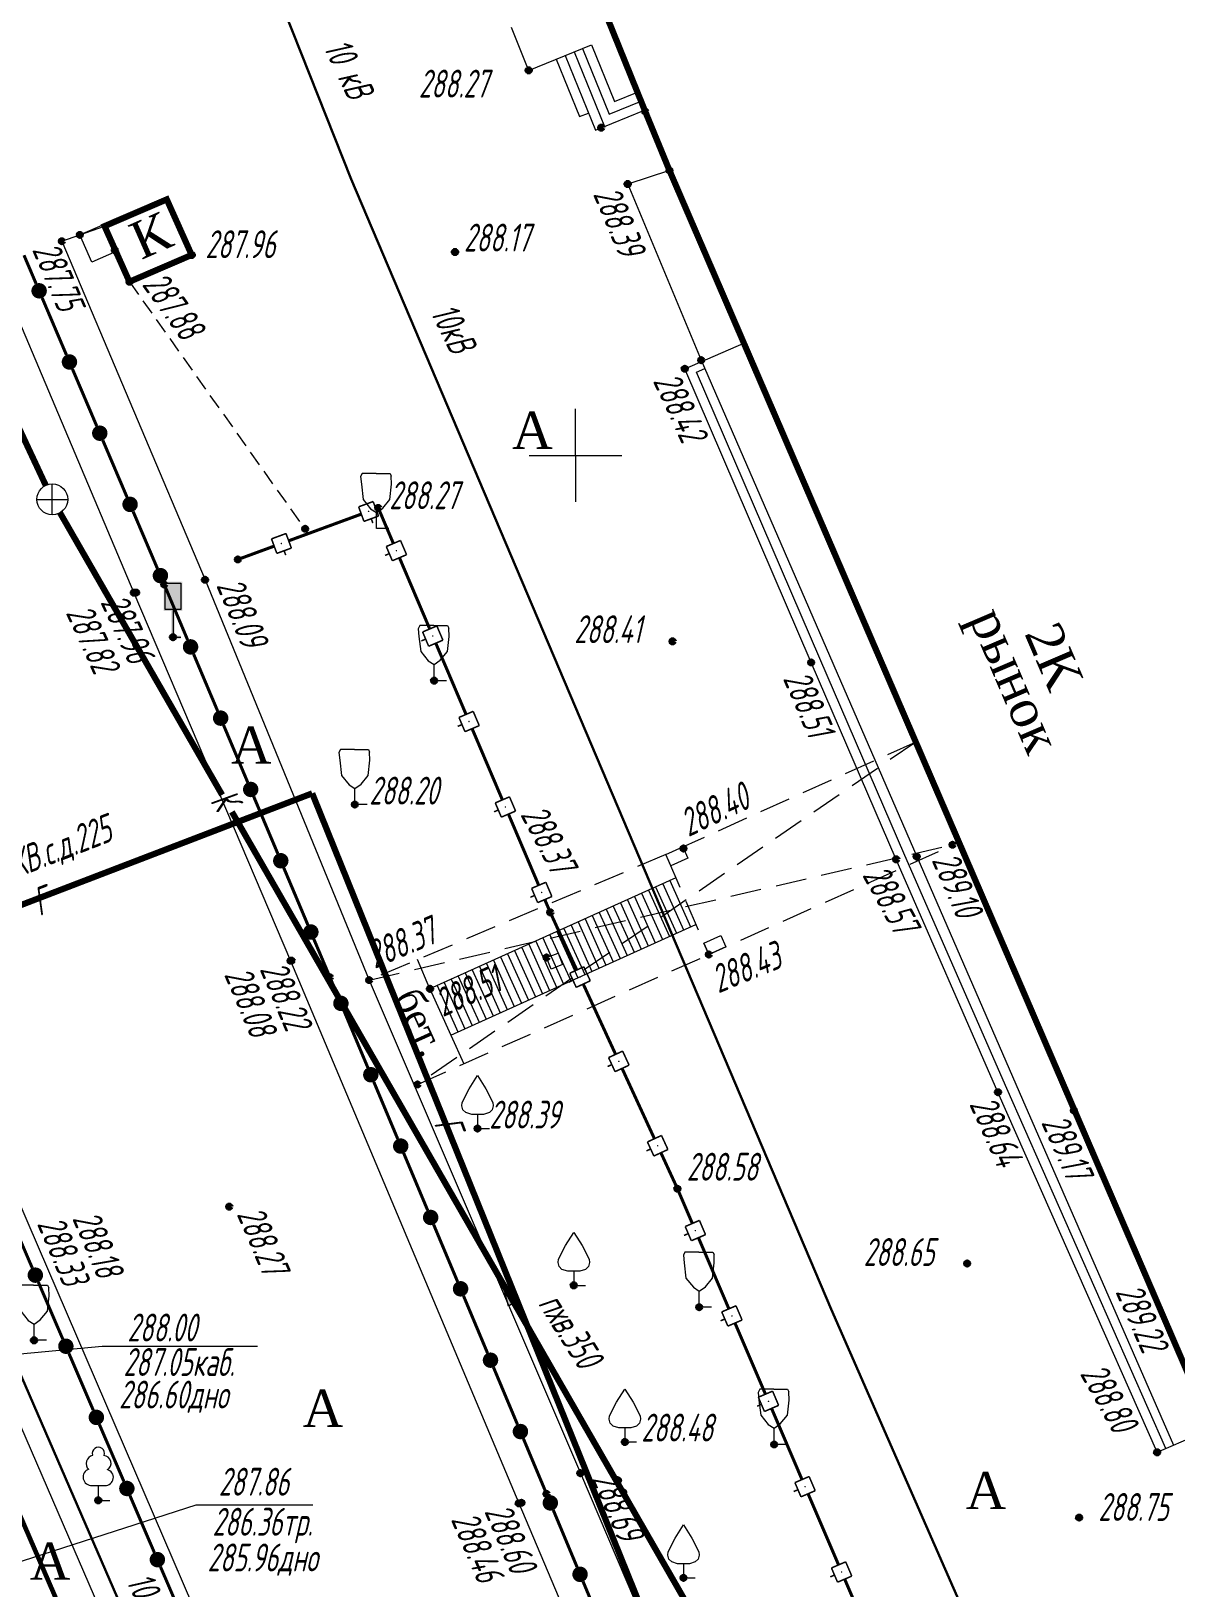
# Model space of a CAD drawing. Header units: metres. Extents: x 0 to 3282, y 0 to 1671.
# Drawn here: x 1921 to 1958, y 1458.8 to 1509.1 of the extents above; entities that cross this region are included whole.
import ezdxf

# ---------------------------------------------------------------- set-up
doc = ezdxf.new("R2010")
doc.units = ezdxf.units.M
doc.set_wipeout_variables(frame=1)
for name, pattern in [('COMMUN', [6, 5, -1]), ('DASHED', [0.75, 0.5, -0.25]), ('DASHEDX2', [1.5, 1, -0.5])]:
    doc.linetypes.add(name, pattern=pattern)
for name, color, linetype, lineweight, transparency in [('51361800', 7, 'Continuous', 18, 0.65), ('71133100', 7, 'Continuous', 18, 0.65), ('71133200', 7, 'Continuous', 18, 0.65), ('71133300', 7, 'Continuous', 18, 0.65), ('82211000', 7, 'Continuous', 18, 0.65), ('82212100', 7, 'Continuous', 18, 0.65), ('Commun', 7, 'Continuous', 18, 0.65), ('GEO_POINTS', 7, 'Continuous', 18, 0.65), ('Grid', 7, 'Continuous', 18, 0.65), ('Otm', 7, 'Continuous', 18, 0.65), ('Sit', 7, 'Continuous', 18, 0.65), ('Text', 7, 'Continuous', 18, 0.65), ('Text_com', 7, 'Continuous', 18, 0.65), ('Us_znak', 7, 'Continuous', 18, 0.65), ('Us_znak_fon', 7, 'Continuous', 18, 0.65)]:
    doc.layers.add(name, color=color, linetype=linetype, lineweight=lineweight, transparency=transparency)
doc.styles.add('eskd', font='ESKD1.shx', dxfattribs={"width": 1.2, "oblique": 15})
doc.styles.get("Standard").update_dxf_attribs({"font": 'GOST_0.TTF', "oblique": 15})
doc.styles.add('style1', font='times.ttf', dxfattribs={"height": 1})
doc.linetypes.add('KABELww_500', pattern='A,0.0001,-0.4,[131,ltypeshp.shx,S=0.4,R=90,X=0.4,Y=-0.4],0.2,[131,ltypeshp.shx,S=0.2,R=90,X=0.4,Y=-0.2],3.6,[131,ltypeshp.shx,S=0.2,R=-90,X=-0.4,Y=0.2],0.2,[131,ltypeshp.shx,S=0.4,R=-90,X=-0.4,Y=0.4],-0.8,4,-0.4', length=9.6001)
doc.linetypes.add('ПОДЗ_ЛИНИИ_СВЯЗИ', pattern='A,4.8,-0.2,[133,ltypeshp.shx,S=0.2,R=0,X=-0.2,Y=0],-0.2,4.8,-2', length=12)
picture_1 = doc.add_image_def('image1.png', size_in_pixel=(630, 728))

# ---------------------------------------------------------------- blocks, each defined once
blk = doc.blocks.new('71133200')
for p, q in [((-0.924145, 3.560442), (-1.024145, 3.360442)), ((-1.024145, 3.360442), (-0.977382, 2.864397)), ((-0.024145, 3.560442), (-0.924145, 3.560442)), ((-0.024145, 3.560442), (0.875855, 3.560442)), ((0.875855, 3.560442), (0.958164, 3.395824)), ((0.975974, 2.864397), (0.958164, 3.395824)), ((-0.977382, 2.864397), (-0.861899, 1.88241)), ((0.861899, 1.88241), (0.975974, 2.864397)), ((-0.861899, 1.88241), (-0.374616, 1.28565)), ((-0.374616, 1.28565), (0, 1.039723)), ((0, 1.039723), (0.401375, 1.321765)), ((0, 0), (0, 1.039723)), ((0.401375, 1.321765), (0.861899, 1.88241)), ((0.8, 0), (0, 0))]:
    blk.add_line(p, q)
at = {"style": 'eskd', "oblique": 14.99997778}
blk.add_attdef('Z', (1.873004, -0.239356), '', height=2, dxfattribs=at)
blk = doc.blocks.new('71133100')
for p, q in [((-0.39, 0.96), (0.43, 0.96)), ((0, 0.96), (0, 0)), ((0, 0), (0.75, 0))]:
    blk.add_line(p, q)
for centre, radius, start, end in [((0.01, 3.04), 0.39, 339.52, 198.62), ((-0.26, 2.38), 0.52, 101.09, 227.21), ((0.33, 2.4), 0.5, 301.87, 85.62), ((-0.44, 1.5), 0.538, 107.1058, 275.2306), ((0.46, 1.48), 0.52, 267.04, 76.7)]:
    blk.add_arc(centre, radius, start, end)
at = {"style": 'eskd', "oblique": 15}
blk.add_attdef('Z', (1.7, -0.17), '', height=2, dxfattribs=at)
blk = doc.blocks.new('71133300')
for p, q in [((0, 0.91), (0, 0)), ((0, 0), (0.76, 0))]:
    blk.add_line(p, q)
blk.add_lwpolyline([(0, 0.91), (-0.38, 0.91), (-0.76, 1.03), (-0.95, 1.21), (-1.01, 1.47), (-0.99, 1.69), (-0.54, 2.57), (0, 3.42), (0.54, 2.57), (0.99, 1.69), (1.01, 1.47), (0.95, 1.21), (0.76, 1.03), (0.39, 0.91)], close=True)
at = {"style": 'eskd', "oblique": 15}
blk.add_attdef('Z', (1.77, -0.69), '', height=2, dxfattribs=at)
blk = doc.blocks.new('*U50')
at = {"layer": '82212100', "linetype": 'Continuous', "ltscale": 0.5}
for points in [[(5192343.338, 4969098.199, 1), (5192343.291, 4969098.182, 1)], [(5192340.522, 4969097.164, 1), (5192340.475, 4969097.147, 1)]]:
    blk.add_hatch(color=256, dxfattribs=at).paths.add_polyline_path(points, flags=0)
for points, const_width in [([(5192342.994, 4969098.339), (5192343.463, 4969098.511)], 0.05), ([(5192343.463, 4969098.511), (5192343.636, 4969098.042)], 0.05), ([(5192340.733, 4969097.242), (5192343.08, 4969098.104)], 0.1), ([(5192343.166, 4969097.869), (5192342.994, 4969098.339)], 0.05), ([(5192343.636, 4969098.042), (5192343.166, 4969097.869)], 0.05), ([(5192340.178, 4969097.304), (5192340.647, 4969097.477)], 0.05), ([(5192340.647, 4969097.477), (5192340.82, 4969097.007)], 0.05), ([(5192343.401, 4969097.956), (5192343.453, 4969097.815)], 0.05), ([(5192340.35, 4969096.835), (5192340.178, 4969097.304)], 0.05), ([(5192340.82, 4969097.007), (5192340.35, 4969096.835)], 0.05), ([(5192340.585, 4969096.921), (5192340.637, 4969096.78)], 0.05)]:
    blk.add_lwpolyline(points, dxfattribs=dict(at, const_width=const_width))
at = {"layer": '82212100', "ltscale": 0.5, "const_width": 0.1}
blk.add_lwpolyline([(5192343.549, 4969098.276), (5192343.628, 4969098.305)], dxfattribs=at)
at = {"layer": '82212100', "linetype": 'Continuous', "ltscale": 0.5, "flags": 128}
blk.add_lwpolyline([(5192339.091, 4969096.639, 0.1, 0.1, 0), (5192340.264, 4969097.07, 0, 0, 0)], format="xyseb", dxfattribs=at)
blk = doc.blocks.new('*U61')
at = {"layer": '82211000', "linetype": 'Continuous', "ltscale": 0.5}
for points in [[(5192318.876, 4969103.266, 1), (5192318.535, 4969103.632, 1)], [(5192320.791, 4969100.965, 1), (5192320.465, 4969101.344, 1)], [(5192321.829, 4969098.573, 1), (5192321.632, 4969099.033, 1)], [(5192322.81, 4969096.273, 1), (5192322.614, 4969096.733, 1)], [(5192323.791, 4969093.974, 1), (5192323.595, 4969094.434, 1)], [(5192324.772, 4969091.675, 1), (5192324.576, 4969092.135, 1)], [(5192325.753, 4969089.375, 1), (5192325.557, 4969089.835, 1)], [(5192326.735, 4969087.076, 1), (5192326.538, 4969087.536, 1)], [(5192327.717, 4969084.777, 1), (5192327.52, 4969085.236, 1)], [(5192328.702, 4969082.479, 1), (5192328.505, 4969082.939, 1)], [(5192329.687, 4969080.182, 1), (5192329.49, 4969080.641, 1)], [(5192330.673, 4969077.884, 1), (5192330.476, 4969078.343, 1)], [(5192331.658, 4969075.586, 1), (5192331.461, 4969076.046, 1)], [(5192332.644, 4969073.289, 1), (5192332.447, 4969073.748, 1)], [(5192333.63, 4969070.992, 1), (5192333.433, 4969071.451, 1)], [(5192334.616, 4969068.694, 1), (5192334.419, 4969069.154, 1)], [(5192335.602, 4969066.397, 1), (5192335.405, 4969066.857, 1)], [(5192336.589, 4969064.1, 1), (5192336.391, 4969064.559, 1)], [(5192337.575, 4969061.803, 1), (5192337.378, 4969062.262, 1)]]:
    blk.add_hatch(color=256, dxfattribs=at).paths.add_polyline_path(points, flags=0)
at = {"layer": '82211000', "ltscale": 0.5, "const_width": 0.1}
blk.add_lwpolyline([(5192318.528, 4969103.624, 0.104596), (5192317.469, 4969104.242, 0.104596)], format="xyb", dxfattribs=at)
at = {"layer": '82211000', "linetype": 'Continuous', "ltscale": 0.5}
for points in [[(5192320.465, 4969101.344, 0.1, 0.1, -0.006177), (5192318.898, 4969103.219, 0.1, 0.1, 0.004219), (5192318.868, 4969103.259, 0, 0, 0)], [(5192321.632, 4969099.033, 0.1, 0.1, 0), (5192320.824, 4969100.927, 0.1, 0.1, -0.000126), (5192320.791, 4969100.965, 0, 0, 0)], [(5192327.52, 4969085.236, 0.1, 0.1, 0), (5192327.476, 4969085.338, 0.1, 0.1, 0), (5192326.735, 4969087.076, 0, 0, 0)], [(5192332.447, 4969073.748, 0.1, 0.1, 0), (5192331.9, 4969075.021, 0.1, 0.1, 0), (5192331.658, 4969075.586, 0, 0, 0)]]:
    blk.add_lwpolyline(points, format="xyseb", dxfattribs=at)
at = {"layer": '82211000', "linetype": 'Continuous', "ltscale": 0.5, "const_width": 0.1}
for points in [[(5192322.614, 4969096.733), (5192321.829, 4969098.573)], [(5192323.595, 4969094.434), (5192322.81, 4969096.273)], [(5192324.576, 4969092.135), (5192323.791, 4969093.974)], [(5192325.557, 4969089.835), (5192324.772, 4969091.675)], [(5192326.538, 4969087.536), (5192325.753, 4969089.375)], [(5192328.505, 4969082.939), (5192327.717, 4969084.777)], [(5192329.49, 4969080.641), (5192328.702, 4969082.479)], [(5192330.476, 4969078.343), (5192329.687, 4969080.182)], [(5192331.461, 4969076.046), (5192330.673, 4969077.884)], [(5192333.433, 4969071.451), (5192332.644, 4969073.289)], [(5192334.419, 4969069.154), (5192333.63, 4969070.992)], [(5192335.405, 4969066.857), (5192334.616, 4969068.694)], [(5192336.391, 4969064.559), (5192335.602, 4969066.397)], [(5192337.378, 4969062.262), (5192336.589, 4969064.1)]]:
    blk.add_lwpolyline(points, dxfattribs=at)
at = {"layer": '82211000', "linetype": 'Continuous', "ltscale": 0.5, "flags": 128}
blk.add_lwpolyline([(5192337.969, 4969060.884, 0.1, 0.1, 0), (5192337.575, 4969061.803, 0, 0, 0)], format="xyseb", dxfattribs=at)
blk = doc.blocks.new('*U65')
at = {"layer": '82211000', "linetype": 'Continuous', "ltscale": 0.5}
for points in [[(5192332.57, 4969105.548, 1), (5192332.766, 4969105.088, 1)], [(5192333.55, 4969103.248, 1), (5192333.746, 4969102.788, 1)], [(5192334.53, 4969100.948, 1), (5192334.726, 4969100.488, 1)], [(5192335.51, 4969098.648, 1), (5192335.706, 4969098.188, 1)], [(5192336.49, 4969096.348, 1), (5192336.686, 4969095.888, 1)], [(5192337.464, 4969094.046, 1), (5192337.659, 4969093.585, 1)], [(5192338.437, 4969091.743, 1), (5192338.631, 4969091.282, 1)], [(5192339.409, 4969089.439, 1), (5192339.603, 4969088.979, 1)], [(5192340.381, 4969087.136, 1), (5192340.575, 4969086.675, 1)], [(5192341.353, 4969084.833, 1), (5192341.547, 4969084.372, 1)], [(5192342.324, 4969082.529, 1), (5192342.517, 4969082.068, 1)], [(5192343.291, 4969080.224, 1), (5192343.484, 4969079.763, 1)], [(5192344.258, 4969077.918, 1), (5192344.451, 4969077.457, 1)], [(5192345.225, 4969075.613, 1), (5192345.418, 4969075.152, 1)], [(5192346.192, 4969073.308, 1), (5192346.385, 4969072.846, 1)], [(5192347.159, 4969071.002, 1), (5192347.352, 4969070.541, 1)], [(5192348.126, 4969068.697, 1), (5192348.319, 4969068.236, 1)], [(5192349.093, 4969066.391, 1), (5192349.285, 4969065.93, 1)], [(5192350.055, 4969064.084, 1), (5192350.247, 4969063.622, 1)], [(5192351.017, 4969061.776, 1), (5192351.209, 4969061.315, 1)], [(5192351.979, 4969059.469, 1), (5192352.171, 4969059.007, 1)], [(5192352.941, 4969057.161, 1), (5192353.133, 4969056.7, 1)], [(5192353.903, 4969054.854, 1), (5192354.095, 4969054.392, 1)], [(5192355.319, 4969052.822, 1), (5192355.64, 4969052.438, 1)], [(5192356.921, 4969050.902, 1), (5192357.241, 4969050.518, 1)], [(5192358.523, 4969048.983, 1), (5192358.843, 4969048.599, 1)], [(5192360.124, 4969047.063, 1), (5192360.445, 4969046.679, 1)]]:
    blk.add_hatch(color=256, dxfattribs=at).paths.add_polyline_path(points, flags=0)
at = {"layer": '82211000', "linetype": 'Continuous', "ltscale": 0.5, "flags": 128}
blk.add_lwpolyline([(5192332.178, 4969106.468, 0.1, 0.1, 0), (5192332.57, 4969105.548, 0, 0, 0)], format="xyseb", dxfattribs=at)
at = {"layer": '82211000', "linetype": 'Continuous', "ltscale": 0.5, "const_width": 0.1}
for points in [[(5192332.766, 4969105.088), (5192333.55, 4969103.248)], [(5192333.746, 4969102.788), (5192334.53, 4969100.948)], [(5192334.726, 4969100.488), (5192335.51, 4969098.648)], [(5192335.706, 4969098.188), (5192336.49, 4969096.348)], [(5192337.659, 4969093.585), (5192338.437, 4969091.743)], [(5192338.631, 4969091.282), (5192339.409, 4969089.439)], [(5192339.603, 4969088.979), (5192340.381, 4969087.136)], [(5192340.575, 4969086.675), (5192341.353, 4969084.833)], [(5192342.517, 4969082.068), (5192343.291, 4969080.224)], [(5192343.484, 4969079.763), (5192344.258, 4969077.918)], [(5192344.451, 4969077.457), (5192345.225, 4969075.613)], [(5192345.418, 4969075.152), (5192346.192, 4969073.308)], [(5192346.385, 4969072.846), (5192347.159, 4969071.002)], [(5192347.352, 4969070.541), (5192348.126, 4969068.697)], [(5192349.285, 4969065.93), (5192350.055, 4969064.084)], [(5192350.247, 4969063.622), (5192351.017, 4969061.776)], [(5192351.209, 4969061.315), (5192351.979, 4969059.469)], [(5192352.171, 4969059.007), (5192352.941, 4969057.161)], [(5192353.133, 4969056.7), (5192353.903, 4969054.854)], [(5192355.64, 4969052.438), (5192356.921, 4969050.902)], [(5192357.241, 4969050.518), (5192358.523, 4969048.983)], [(5192358.843, 4969048.599), (5192360.124, 4969047.063)]]:
    blk.add_lwpolyline(points, dxfattribs=at)
at = {"layer": '82211000', "linetype": 'Continuous', "ltscale": 0.5}
for points in [[(5192336.686, 4969095.888, 0.1, 0.1, 0), (5192336.711, 4969095.831, 0.1, 0.1, 0), (5192337.464, 4969094.046, 0, 0, 0)], [(5192341.547, 4969084.372, 0.1, 0.1, 0), (5192342.066, 4969083.144, 0.1, 0.1, 0), (5192342.324, 4969082.529, 0, 0, 0)], [(5192348.319, 4969068.236, 0.1, 0.1, 0), (5192349.068, 4969066.45, 0.1, 0.1, 0), (5192349.093, 4969066.391, 0, 0, 0)], [(5192354.095, 4969054.392, 0.1, 0.1, 0), (5192354.181, 4969054.186, 0.1, 0.1, 0), (5192355.319, 4969052.822, 0, 0, 0)]]:
    blk.add_lwpolyline(points, format="xyseb", dxfattribs=at)
at = {"layer": '82211000', "ltscale": 0.5, "const_width": 0.1}
blk.add_lwpolyline([(5192360.445, 4969046.679), (5192361.214, 4969045.757)], dxfattribs=at)
blk = doc.blocks.new('*U66')
at = {"layer": '82212100', "linetype": 'Continuous', "ltscale": 0.5}
for points in [[(5192344.225, 4969096.902, 1), (5192344.205, 4969096.948, 1)], [(5192345.399, 4969094.141, 1), (5192345.38, 4969094.187, 1)], [(5192346.573, 4969091.381, 1), (5192346.554, 4969091.427, 1)], [(5192347.748, 4969088.62, 1), (5192347.728, 4969088.666, 1)], [(5192348.922, 4969085.859, 1), (5192348.902, 4969085.905, 1)], [(5192350.159, 4969083.126, 1), (5192350.138, 4969083.172, 1)], [(5192351.414, 4969080.402, 1), (5192351.393, 4969080.447, 1)], [(5192352.669, 4969077.677, 1), (5192352.648, 4969077.722, 1)], [(5192353.887, 4969074.935, 1), (5192353.867, 4969074.981, 1)], [(5192355.069, 4969072.178, 1), (5192355.049, 4969072.224, 1)], [(5192356.25, 4969069.42, 1), (5192356.23, 4969069.466, 1)], [(5192357.432, 4969066.663, 1), (5192357.412, 4969066.709, 1)], [(5192358.613, 4969063.905, 1), (5192358.593, 4969063.951, 1)], [(5192359.795, 4969061.148, 1), (5192359.775, 4969061.194, 1)], [(5192360.976, 4969058.39, 1), (5192360.957, 4969058.436, 1)], [(5192362.158, 4969055.633, 1), (5192362.138, 4969055.679, 1)], [(5192363.339, 4969052.875, 1), (5192363.32, 4969052.921, 1)], [(5192364.521, 4969050.118, 1), (5192364.501, 4969050.164, 1)]]:
    blk.add_hatch(color=256, dxfattribs=at).paths.add_polyline_path(points, flags=0)
at = {"layer": '82212100', "linetype": 'Continuous', "ltscale": 0.5, "flags": 128}
blk.add_lwpolyline([(5192343.628, 4969098.305, 0.1, 0.1, 0), (5192344.117, 4969097.155, 0, 0, 0)], format="xyseb", dxfattribs=at)
at = {"layer": '82212100', "linetype": 'Continuous', "ltscale": 0.5}
for points, const_width in [([(5192343.887, 4969097.057), (5192344.347, 4969097.253)], 0.05), ([(5192344.083, 4969096.597), (5192343.887, 4969097.057)], 0.05), ([(5192344.347, 4969097.253), (5192344.543, 4969096.793)], 0.05), ([(5192343.985, 4969096.827), (5192343.847, 4969096.768)], 0.05), ([(5192344.543, 4969096.793), (5192344.083, 4969096.597)], 0.05), ([(5192344.313, 4969096.695), (5192345.292, 4969094.394)], 0.1), ([(5192345.062, 4969094.297), (5192345.522, 4969094.492)], 0.05), ([(5192345.522, 4969094.492), (5192345.717, 4969094.032)], 0.05), ([(5192345.159, 4969094.066), (5192345.021, 4969094.008)], 0.05), ([(5192345.257, 4969093.836), (5192345.062, 4969094.297)], 0.05), ([(5192345.717, 4969094.032), (5192345.257, 4969093.836)], 0.05), ([(5192345.487, 4969093.934), (5192346.466, 4969091.634)], 0.1), ([(5192346.236, 4969091.536), (5192346.696, 4969091.732)], 0.05), ([(5192346.431, 4969091.076), (5192346.236, 4969091.536)], 0.05), ([(5192346.696, 4969091.732), (5192346.892, 4969091.271)], 0.05), ([(5192346.334, 4969091.306), (5192346.196, 4969091.247)], 0.05), ([(5192346.892, 4969091.271), (5192346.431, 4969091.076)], 0.05), ([(5192346.661, 4969091.174), (5192347.64, 4969088.873)], 0.1), ([(5192347.41, 4969088.775), (5192347.87, 4969088.971)], 0.05), ([(5192347.87, 4969088.971), (5192348.066, 4969088.511)], 0.05), ([(5192347.508, 4969088.545), (5192347.37, 4969088.486)], 0.05), ([(5192347.606, 4969088.315), (5192347.41, 4969088.775)], 0.05), ([(5192348.066, 4969088.511), (5192347.606, 4969088.315)], 0.05), ([(5192347.836, 4969088.413), (5192348.814, 4969086.112)], 0.1), ([(5192348.584, 4969086.015), (5192349.044, 4969086.21)], 0.05), ([(5192348.78, 4969085.554), (5192348.584, 4969086.015)], 0.05), ([(5192349.044, 4969086.21), (5192349.24, 4969085.75)], 0.05), ([(5192348.682, 4969085.785), (5192348.544, 4969085.726)], 0.05), ([(5192349.24, 4969085.75), (5192348.78, 4969085.554)], 0.05), ([(5192349.817, 4969083.272), (5192350.271, 4969083.481)], 0.05), ([(5192350.271, 4969083.481), (5192350.48, 4969083.027)], 0.05), ([(5192349.921, 4969083.045), (5192349.785, 4969082.982)], 0.05), ([(5192350.026, 4969082.817), (5192349.817, 4969083.272)], 0.05), ([(5192350.48, 4969083.027), (5192350.026, 4969082.817)], 0.05), ([(5192350.253, 4969082.922), (5192351.299, 4969080.651)], 0.1), ([(5192351.072, 4969080.547), (5192351.526, 4969080.756)], 0.05), ([(5192351.281, 4969080.093), (5192351.072, 4969080.547)], 0.05), ([(5192351.526, 4969080.756), (5192351.735, 4969080.302)], 0.05), ([(5192351.176, 4969080.32), (5192351.04, 4969080.257)], 0.05), ([(5192351.735, 4969080.302), (5192351.281, 4969080.093)], 0.05), ([(5192351.508, 4969080.197), (5192352.554, 4969077.926)], 0.1), ([(5192352.327, 4969077.822), (5192352.781, 4969078.031)], 0.05), ([(5192352.781, 4969078.031), (5192352.99, 4969077.577)], 0.05), ([(5192352.431, 4969077.595), (5192352.295, 4969077.532)], 0.05), ([(5192352.536, 4969077.368), (5192352.327, 4969077.822)], 0.05), ([(5192352.99, 4969077.577), (5192352.536, 4969077.368)], 0.05), ([(5192353.647, 4969074.86), (5192353.509, 4969074.801)], 0.05), ([(5192353.549, 4969075.09), (5192354.008, 4969075.287)], 0.05), ([(5192353.746, 4969074.63), (5192353.549, 4969075.09)], 0.05), ([(5192354.008, 4969075.287), (5192354.205, 4969074.827)], 0.05), ([(5192354.205, 4969074.827), (5192353.746, 4969074.63)], 0.05), ([(5192353.976, 4969074.729), (5192354.96, 4969072.431)], 0.1), ([(5192354.73, 4969072.332), (5192355.19, 4969072.529)], 0.05), ([(5192354.927, 4969071.873), (5192354.73, 4969072.332)], 0.05), ([(5192355.19, 4969072.529), (5192355.387, 4969072.07)], 0.05), ([(5192354.829, 4969072.102), (5192354.691, 4969072.043)], 0.05), ([(5192355.387, 4969072.07), (5192354.927, 4969071.873)], 0.05), ([(5192355.157, 4969071.971), (5192356.142, 4969069.673)], 0.1), ([(5192356.01, 4969069.345), (5192355.873, 4969069.286)], 0.05), ([(5192355.912, 4969069.575), (5192356.372, 4969069.772)], 0.05), ([(5192356.109, 4969069.115), (5192355.912, 4969069.575)], 0.05), ([(5192356.568, 4969069.312), (5192356.109, 4969069.115)], 0.05), ([(5192356.372, 4969069.772), (5192356.568, 4969069.312)], 0.05), ([(5192356.339, 4969069.214), (5192357.323, 4969066.916)], 0.1), ([(5192357.094, 4969066.817), (5192357.553, 4969067.014)], 0.05), ([(5192357.29, 4969066.358), (5192357.094, 4969066.817)], 0.05), ([(5192357.553, 4969067.014), (5192357.75, 4969066.555)], 0.05), ([(5192357.192, 4969066.587), (5192357.054, 4969066.528)], 0.05), ([(5192357.75, 4969066.555), (5192357.29, 4969066.358)], 0.05), ([(5192357.52, 4969066.456), (5192358.505, 4969064.158)], 0.1), ([(5192358.374, 4969063.83), (5192358.236, 4969063.771)], 0.05), ([(5192358.275, 4969064.06), (5192358.735, 4969064.257)], 0.05), ([(5192358.472, 4969063.6), (5192358.275, 4969064.06)], 0.05), ([(5192358.932, 4969063.797), (5192358.472, 4969063.6)], 0.05), ([(5192358.735, 4969064.257), (5192358.932, 4969063.797)], 0.05), ([(5192358.702, 4969063.699), (5192359.686, 4969061.401)], 0.1), ([(5192359.457, 4969061.302), (5192359.916, 4969061.499)], 0.05), ([(5192359.654, 4969060.843), (5192359.457, 4969061.302)], 0.05), ([(5192359.916, 4969061.499), (5192360.113, 4969061.039)], 0.05), ([(5192359.555, 4969061.072), (5192359.417, 4969061.013)], 0.05), ([(5192360.113, 4969061.039), (5192359.654, 4969060.843)], 0.05), ([(5192359.883, 4969060.941), (5192360.868, 4969058.643)], 0.1), ([(5192360.737, 4969058.315), (5192360.599, 4969058.256)], 0.05), ([(5192360.638, 4969058.545), (5192361.098, 4969058.742)], 0.05), ([(5192360.835, 4969058.085), (5192360.638, 4969058.545)], 0.05), ([(5192361.295, 4969058.282), (5192360.835, 4969058.085)], 0.05), ([(5192361.098, 4969058.742), (5192361.295, 4969058.282)], 0.05), ([(5192361.065, 4969058.183), (5192362.05, 4969055.886)], 0.1), ([(5192361.82, 4969055.787), (5192362.279, 4969055.984)], 0.05), ([(5192362.017, 4969055.327), (5192361.82, 4969055.787)], 0.05), ([(5192362.279, 4969055.984), (5192362.476, 4969055.524)], 0.05), ([(5192361.918, 4969055.557), (5192361.78, 4969055.498)], 0.05), ([(5192362.476, 4969055.524), (5192362.017, 4969055.327)], 0.05), ([(5192362.246, 4969055.426), (5192363.231, 4969053.128)], 0.1), ([(5192363.001, 4969053.03), (5192363.461, 4969053.226)], 0.05), ([(5192363.461, 4969053.226), (5192363.658, 4969052.767)], 0.05), ([(5192363.1, 4969052.8), (5192362.962, 4969052.741)], 0.05), ([(5192363.198, 4969052.57), (5192363.001, 4969053.03)], 0.05), ([(5192363.658, 4969052.767), (5192363.198, 4969052.57)], 0.05), ([(5192363.428, 4969052.668), (5192364.413, 4969050.37)], 0.1), ([(5192364.183, 4969050.272), (5192364.642, 4969050.469)], 0.05), ([(5192364.38, 4969049.812), (5192364.183, 4969050.272)], 0.05), ([(5192364.642, 4969050.469), (5192364.839, 4969050.009)], 0.05), ([(5192364.281, 4969050.042), (5192364.143, 4969049.983)], 0.05), ([(5192364.839, 4969050.009), (5192364.38, 4969049.812)], 0.05)]:
    blk.add_lwpolyline(points, dxfattribs=dict(at, const_width=const_width))
for points in [[(5192349.01, 4969085.652, 0.1, 0.1, 0), (5192349.185, 4969085.241, 0.1, 0.1, 0), (5192350.044, 4969083.376, 0, 0, 0)], [(5192352.763, 4969077.472, 0.1, 0.1, 0), (5192353.298, 4969076.311, 0.1, 0.1, 0), (5192353.779, 4969075.188, 0, 0, 0)]]:
    blk.add_lwpolyline(points, format="xyseb", dxfattribs=at)
at = {"layer": '82212100', "ltscale": 0.5}
blk.add_lwpolyline([(5192364.61, 4969049.911, 0.1, 0.1, 0), (5192364.632, 4969049.858, 0.1, 0.1, 0), (5192364.483, 4969049.869, 0, 0, 0)], format="xyseb", dxfattribs=at)
blk = doc.blocks.new('51361800a')
at = {"style": 'eskd', "oblique": 15}
for tag, p in [('Z', (1.72, 1.4)), ('Z1', (1.72, -1)), ('Z2', (1.72, -3.4))]:
    blk.add_attdef(tag, p, '', height=2, dxfattribs=at)
at = {"color": 7}
blk.add_wipeout([(-0.1, 1), (-0.29, 0.96), (-0.47, 0.89), (-0.64, 0.78), (-0.78, 0.64), (-0.89, 0.47), (-0.96, 0.29), (-1, 0.1), (-1, -0.1), (-0.96, -0.29), (-0.89, -0.47), (-0.78, -0.64), (-0.64, -0.78), (-0.47, -0.89), (-0.29, -0.96), (-0.1, -1), (0.1, -1), (0.29, -0.96), (0.47, -0.89), (0.64, -0.78), (0.78, -0.64), (0.89, -0.47), (0.96, -0.29), (1, -0.1), (1, 0.1), (0.96, 0.29), (0.89, 0.47), (0.78, 0.64), (0.64, 0.78), (0.47, 0.89), (0.29, 0.96), (0.1, 1)], dxfattribs=at)
for p, q in [((-1, 0), (1, 0)), ((0, -1), (0, 1))]:
    blk.add_line(p, q)
blk.add_circle((0, 0), 1)
blk = doc.blocks.new('GRID')
at = {"layer": 'Grid', "color": 104}
blk.add_line((-1.5, 0), (1.5, 0), dxfattribs=at)
for points in [[(0, 0), (0, 1.5)], [(0, 0), (0, -1.5)]]:
    blk.add_lwpolyline(points, dxfattribs=at)
blk = doc.blocks.new('ZNAK')
at = {"layer": 'Us_znak_fon', "true_color": 0xffffff}
blk.add_hatch(color=7, dxfattribs=at).paths.add_polyline_path([(0.3, 1.8), (-0.3, 1.8), (-0.3, 0.85), (-0.05, 0.85), (-0.05, -0.05), (0.25, -0.05), (0.25, 0.05), (0.05, 0.05), (0.05, 0.85), (0.3, 0.85)])
at = {"layer": 'Us_znak', "color": 0, "linetype": 'Continuous', "lineweight": -2, "ltscale": 10}
blk.add_lwpolyline([(-0.25, 1.75), (0.25, 1.75), (0.25, 0.9), (-0.25, 0.9)], close=True, dxfattribs=at)
at = {"layer": 'Us_znak', "linetype": 'DASHEDX2', "ltscale": 10}
blk.add_lwpolyline([(0, 0.9), (0, 0), (0.25, 0)], dxfattribs=at)
blk = doc.blocks.new('A$C52264BE2')
at = {"layer": 'Sit'}
h = blk.add_hatch(color=32, dxfattribs=at)
h.dxf.hatch_style = 1
h.paths.add_polyline_path([(0, 0.374), (0.714, 0.443), (0.15, 0)])
at = {"layer": 'Sit', "color": 32, "elevation": 285.308}
blk.add_lwpolyline([(0, 0.374), (0.714, 0.443), (0.15, 0), (0, 0.374)], dxfattribs=at)

msp = doc.modelspace()

# ---------------------------------------------------------------- linework, layer by layer
at = {"color": 192, "linetype": 'ПОДЗ_ЛИНИИ_СВЯЗИ', "lineweight": 60, "ltscale": 0.4, "const_width": 0.15, "elevation": 290.074, "flags": 128}
msp.add_lwpolyline([(1951.266, 1390.364), (1918.519, 1466.007)], dxfattribs=at)
at = {"layer": 'Commun', "color": 1, "linetype": 'KABELww_500', "lineweight": 30, "elevation": 289.986, "flags": 128}
msp.add_lwpolyline([(1971.025, 1406.711), (1959.032, 1440.012), (1946.823, 1467.845), (1931.31, 1504.346), (1924.271, 1522.106)], dxfattribs=at)
at = {"layer": 'Commun', "color": 1, "linetype": 'KABELww_500', "lineweight": 30, "flags": 128}
msp.add_lwpolyline([(1902.3, 1508.453), (1907.247, 1496.628), (1915.094, 1478.449), (1925.833, 1453.741), (1943.82, 1411.454), (1947.767, 1402.432), (1954.32, 1387.493), (1973.029, 1345.148), (1987.375, 1312.339), (2001.279, 1279.81), (2013.185, 1252.155), (2013.185, 1252.155)], dxfattribs=at)
at = {"layer": 'Commun', "color": 32, "linetype": 'COMMUN', "ltscale": 0.7, "const_width": 0.2, "elevation": 288.999, "flags": 128}
for points in [[(1921.441, 1494.455), (1916.409, 1505.214)], [(1927.142, 1484.454), (1921.903, 1493.567)], [(1942.103, 1458.428), (1927.457, 1483.907)]]:
    msp.add_lwpolyline(points, dxfattribs=at)
at = {"layer": 'Commun', "color": 4, "linetype": 'COMMUN', "ltscale": 0.7, "const_width": 0.2, "elevation": 287.906, "flags": 128}
msp.add_lwpolyline([(1930.052, 1484.505), (1961.298, 1407.187)], dxfattribs=at)
at = {"layer": 'GEO_POINTS', "lineweight": 60}
for centre in [(1937.048, 1507.862, 288.269), (1940.815, 1506.533, 288.458), (1939.393, 1506.01, 288.389), (1941.598, 1504.629, 288.481), (1940.248, 1504.189, 288.39), (1921.96, 1502.342, 287.746), (1922.539, 1502.546, 287.753), (1923.677, 1502.048, 287.851), (1926.156, 1501.898, 287.963), (1934.667, 1501.993, 288.168), (1924.145, 1501.033, 287.88), (1942.092, 1498.223, 288.423), (1942.626, 1498.499, 288.444), (1932.187, 1493.728, 288.272), (1929.822, 1493.052, 288.127), (1927.65, 1492.061, 288.09), (1925.27, 1491.253, 288.053), (1926.588, 1491.406, 288.093), (1924.292, 1490.988, 287.817), (1924.362, 1490.99, 287.956), (1925.554, 1489.548, 287.95), (1941.699, 1489.415, 288.408), (1946.175, 1488.736, 288.514), (1933.991, 1488.145, 288.138), (1931.429, 1484.142, 288.201), (1942.05, 1482.723, 288.403), (1950.749, 1482.846, 289.101), (1948.925, 1482.373, 288.574), (1949.588, 1482.462, 289.096), (1937.744, 1480.663, 288.367), (1929.355, 1479.097, 288.079), (1929.386, 1479.1, 288.22), (1937.628, 1479.203, 288.391), (1942.871, 1479.3, 288.428), (1930.625, 1478.566, 288.34), (1931.893, 1478.472, 288.373), (1933.859, 1478.19, 288.508), (1933.455, 1475.102, 288.44), (1952.216, 1474.85, 288.64), (1954.664, 1474.257, 289.174), (1935.398, 1473.678, 288.385), (1941.857, 1471.733, 288.581), (1927.372, 1471.153, 288.266), (1951.218, 1469.317, 288.652), (1938.504, 1468.611, 288.459), (1942.56, 1467.905, 288.504), (1921.062, 1466.835, 288.253), (1940.157, 1463.551, 288.481), (1944.98, 1463.473, 288.479), (1957.359, 1463.218, 288.803), (1938.718, 1462.544, 288.694), (1923.136, 1461.666, 288.402), (1936.731, 1461.57, 288.46), (1936.815, 1461.589, 288.598), (1937.627, 1461.872, 288.632), (1954.836, 1461.108, 288.753), (1942.051, 1459.161, 288.565)]:
    msp.add_circle(centre, 0.06, dxfattribs=at)
at = {"layer": 'Sit', "const_width": 0.2, "elevation": 288.481, "flags": 128}
for points in [[(1941.598, 1504.629), (1940.815, 1506.533), (1937.076, 1515.771)], [(1941.598, 1504.629), (1958.349, 1465.775), (1965.065, 1450.397), (1973.755, 1454.008)]]:
    msp.add_lwpolyline(points, dxfattribs=at)
at = {"layer": 'Sit', "flags": 128}
for points, elevation in [([(1936.486, 1509.253), (1937.048, 1507.862)], 288.269), ([(1937.048, 1507.862), (1939.081, 1508.685)], 288.269), ([(1937.94, 1508.223), (1938.692, 1506.367)], 288.177), ([(1937.94, 1508.223), (1938.692, 1506.367)], 288.177), ([(1938.23, 1508.34), (1939.206, 1505.929)], 288.177), ([(1938.52, 1508.458), (1939.495, 1506.047)], 288.177), ([(1938.792, 1508.568), (1939.65, 1506.447)], 288.103), ([(1939.081, 1508.685), (1939.822, 1506.854)], 288.103), ([(1939.65, 1506.447), (1940.679, 1506.867)], 288.389), ([(1939.822, 1506.854), (1940.561, 1507.156)], 288.389), ([(1938.692, 1506.367), (1938.981, 1506.484)], 288.177), ([(1939.206, 1505.929), (1940.796, 1506.578)], 288.389), ([(1941.598, 1504.629), (1940.248, 1504.189), (1942.626, 1498.499)], 288.481), ([(1921.96, 1502.342), (1923.341, 1502.829)], 287.746), ([(1926.156, 1501.898), (1924.145, 1501.033), (1923.341, 1502.829)], 287.963), ([(1921.96, 1502.342), (1926.588, 1491.406), (1931.893, 1478.472)], 287.746), ([(1921.96, 1502.342), (1921.96, 1502.342)], 287.746), ([(1919.812, 1501.533), (1924.292, 1490.988), (1929.355, 1479.097), (1936.731, 1461.57), (1941.965, 1449.202), (1945.571, 1440.507)], 287.59), ([(1905.188, 1500.37), (1910.101, 1488.798), (1915.498, 1476.086), (1920.452, 1464.473), (1924.56, 1454.985), (1924.56, 1454.985)], 287.405), ([(1942.092, 1498.223), (1944.005, 1499.047)], 288.423), ([(1957.359, 1463.218), (1952.216, 1474.85), (1948.925, 1482.373), (1946.175, 1488.736), (1942.092, 1498.223)], 288.803), ([(1942.477, 1498.113), (1942.743, 1498.228)], 288.803), ([(1942.626, 1498.499), (1949.588, 1482.462), (1953.005, 1474.62), (1957.884, 1463.448)], 288.481), ([(1957.643, 1463.344), (1952.5, 1474.975), (1949.21, 1482.497), (1946.46, 1488.859), (1942.477, 1498.113)], 288.803), ([(1941.483, 1482.527), (1942.03, 1482.774), (1942.194, 1482.409), (1941.647, 1482.163), (1941.483, 1482.527)], 288.403), ([(1942.713, 1479.667), (1943.26, 1479.914), (1943.424, 1479.549), (1942.871, 1479.3), (1942.713, 1479.667)], 288.403), ([(1937.628, 1479.203), (1938.002, 1479.345), (1938.144, 1478.971), (1937.771, 1478.829), (1937.628, 1479.203)], 288.391), ([(1931.893, 1478.472), (1938.718, 1462.544), (1943.991, 1450.197), (1951.435, 1441.498)], 287.746), ([(1918.763, 1466.229), (1923.269, 1466.647), (1928.279, 1466.647)], 290.074), ([(1957.884, 1463.448), (1959.128, 1463.991)], 288.481), ([(1957.359, 1463.218), (1957.884, 1463.448)], 288.803), ([(1919.04, 1459.179), (1926.3, 1461.523), (1930.077, 1461.523)], 288.015)]:
    msp.add_lwpolyline(points, dxfattribs=dict(at, elevation=elevation))
at = {"layer": 'Sit', "const_width": 0.2, "elevation": 287.963, "flags": 128}
msp.add_lwpolyline([(1926.156, 1501.898), (1924.145, 1501.033), (1923.341, 1502.829), (1925.352, 1503.693)], close=True, dxfattribs=at)
at = {"layer": 'Sit', "elevation": 287.753, "flags": 128}
msp.add_lwpolyline([(1922.539, 1502.546), (1923.357, 1502.904), (1923.743, 1502.019), (1922.925, 1501.661)], close=True, dxfattribs=at)
at = {"layer": 'Sit', "linetype": 'DASHED', "elevation": 287.88, "flags": 128}
msp.add_lwpolyline([(1924.145, 1501.033), (1929.918, 1492.894)], dxfattribs=at)
at = {"layer": 'Sit', "elevation": 287.405, "flags": 128}
msp.add_lwpolyline([(1927.136, 1456.096), (1920.873, 1470.621), (1916.449, 1480.937), (1909.769, 1496.591, 0.047662), (1907.806, 1498.926, 0.193913), (1905.188, 1500.37, 0.065939), (1902.753, 1500.345, 0.067327), (1900.925, 1499.825), (1893.516, 1496.594)], format="xyb", dxfattribs=at)
at = {"layer": 'Sit', "linetype": 'DASHEDX2', "flags": 128}
for points, elevation in [([(1949.561, 1486.16), (1933.455, 1475.102)], 288.403), ([(1949.561, 1486.16), (1949.561, 1486.16), (1941.483, 1482.527), (1942.871, 1479.3), (1950.89, 1482.896), (1950.89, 1482.896)], 288.403), ([(1931.893, 1478.472), (1950.749, 1482.846)], 287.746), ([(1941.483, 1482.527), (1931.893, 1478.472)], 288.403), ([(1933.455, 1475.102), (1942.871, 1479.3)], 288.44)]:
    msp.add_lwpolyline(points, dxfattribs=dict(at, elevation=elevation))
at = {"layer": 'Sit', "color": 4, "linetype": 'COMMUN', "ltscale": 0.7, "const_width": 0.2, "elevation": 287.906, "flags": 128}
msp.add_lwpolyline([(1918.359, 1480.022), (1930.052, 1484.505)], dxfattribs=at)
at = {"layer": 'Sit', "flags": 128}
for points in [[(1941.806, 1481.777), (1941.806, 1481.777), (1933.859, 1478.19), (1934.533, 1476.697), (1942.453, 1480.272), (1942.453, 1480.272)], [(1941.379, 1481.584), (1942.053, 1480.091)], [(1941.607, 1481.687), (1942.281, 1480.194)], [(1940.24, 1481.07), (1940.914, 1479.577)], [(1940.468, 1481.173), (1941.141, 1479.68)], [(1940.695, 1481.276), (1941.369, 1479.782)], [(1940.923, 1481.378), (1941.597, 1479.885)], [(1941.151, 1481.481), (1941.825, 1479.988)], [(1939.1, 1480.556), (1939.774, 1479.063)], [(1939.328, 1480.659), (1940.002, 1479.165)], [(1939.556, 1480.761), (1940.23, 1479.268)], [(1939.784, 1480.864), (1940.458, 1479.371)], [(1940.012, 1480.967), (1940.686, 1479.474)], [(1938.189, 1480.144), (1938.863, 1478.651)], [(1938.417, 1480.247), (1939.091, 1478.754)], [(1938.645, 1480.35), (1939.318, 1478.857)], [(1938.872, 1480.453), (1939.546, 1478.96)], [(1937.049, 1479.63), (1937.723, 1478.137)], [(1937.277, 1479.733), (1937.951, 1478.24)], [(1937.505, 1479.836), (1938.179, 1478.343)], [(1937.733, 1479.939), (1938.407, 1478.446)], [(1937.961, 1480.042), (1938.635, 1478.548)], [(1933.859, 1478.19), (1933.46, 1479.134)], [(1935.91, 1479.116), (1936.584, 1477.623)], [(1936.138, 1479.219), (1936.812, 1477.726)], [(1936.366, 1479.322), (1937.04, 1477.829)], [(1936.366, 1479.322), (1937.04, 1477.829)], [(1936.594, 1479.425), (1937.268, 1477.931)], [(1936.822, 1479.527), (1937.495, 1478.034)], [(1934.771, 1478.602), (1935.445, 1477.109)], [(1934.999, 1478.705), (1935.673, 1477.211)], [(1935.227, 1478.808), (1935.9, 1477.314)], [(1935.454, 1478.91), (1936.128, 1477.417)], [(1935.682, 1479.013), (1936.356, 1477.52)], [(1933.859, 1478.19), (1934.533, 1476.697)], [(1934.087, 1478.293), (1934.761, 1476.8)], [(1934.315, 1478.396), (1934.989, 1476.903)], [(1934.543, 1478.499), (1935.217, 1477.006)], [(1934.533, 1476.697), (1934.948, 1475.768)]]:
    msp.add_lwpolyline(points, dxfattribs=at)

# ---------------------------------------------------------------- block references
at = {"layer": '71133100', "color": 7, "xscale": 0.5, "yscale": 0.5, "zscale": 0.5}
msp.add_blockref('71133100', (1923.136, 1461.666, 288.402), dxfattribs=at)
at = {"layer": '71133200', "color": 7, "xscale": 0.5, "yscale": 0.5, "zscale": 0.5}
for p in [(1932.129, 1493.057), (1933.991, 1488.145, 288.138), (1931.429, 1484.142, 288.201), (1942.56, 1467.905, 288.504), (1921.062, 1466.835, 288.253), (1944.98, 1463.473, 288.479)]:
    msp.add_blockref('71133200', p, dxfattribs=at)
at = {"layer": '71133300', "color": 7, "xscale": 0.5, "yscale": 0.5, "zscale": 0.5}
for p in [(1935.398, 1473.678, 288.385), (1938.504, 1468.611, 288.459), (1940.157, 1463.551, 288.481), (1942.051, 1459.161, 288.565)]:
    msp.add_blockref('71133300', p, dxfattribs=at)
at = {"layer": '82211000', "color": 7}
for name in ['*U65', '*U61']:
    msp.add_blockref(name, (-5190411.441, -4967604.578), dxfattribs=at)
at = {"layer": '82212100', "color": 7}
for name in ['*U50', '*U66']:
    msp.add_blockref(name, (-5190411.441, -4967604.578), dxfattribs=at)
at = {"layer": 'Grid', "color": 7, "linetype": 'Continuous'}
msp.add_blockref('GRID', (1938.559, 1495.422), dxfattribs=at)
msp.add_blockref('GRID', (1938.559, 1495.422), dxfattribs=at)
at = {"layer": 'Sit', "color": 7, "linetype": 'Continuous'}
msp.add_blockref('ZNAK', (1925.554, 1489.548, 287.95), dxfattribs=at)
at = {"layer": 'Sit', "color": 7, "rotation": 99.1598592115128}
msp.add_blockref('A$C52264BE2', (1936.761, 1468.003, 3.69), dxfattribs=at)

# ---------------------------------------------------------------- texts
at = {"layer": 'Otm', "oblique": 13, "width": 0.8}
for s, p in [('288.27', (1933.499, 1506.983, 288.269)), ('287.96', (1926.602, 1501.795, 287.963)), ('288.17', (1934.958, 1502.009, 288.168)), ('288.27', (1932.545, 1493.685, 288.272)), ('288.41', (1938.522, 1489.358, 288.408)), ('288.20', (1931.896, 1484.143, 288.201)), ('288.39', (1935.778, 1473.678, 288.385)), ('288.58', (1942.157, 1471.993, 288.581)), ('288.65', (1947.873, 1469.237, 288.652)), ('288.48', (1940.691, 1463.566, 288.481)), ('288.75', (1955.459, 1461.001, 288.753))]:
    msp.add_text(s, height=0.9, dxfattribs=at).set_placement(p)
for s, rotation, p in [('288.39', 292.6728, (1939.12, 1503.866, 288.39)), ('287.75', 292.9346, (1920.991, 1502.07, 287.746)), ('287.88', 305.3478, (1924.531, 1500.939, 287.88)), ('288.42', 294.886, (1941.051, 1497.83, 288.423)), ('288.09', 292.3056, (1926.942, 1491.227, 288.093)), ('287.96', 294.5409, (1923.199, 1490.682, 287.956)), ('287.82', 294.5409, (1922.078, 1490.341, 287.817)), ('288.51', 293.3762, (1945.255, 1488.215, 288.514)), ('288.40', 25.279, (1942.21, 1483.087, 288.403)), ('288.37', 297.572, (1936.768, 1483.823, 288.367)), ('289.10', 293.3217, (1950.06, 1482.353, 289.101)), ('288.57', 298.5149, (1947.816, 1481.866, 288.574)), ('288.37', 22.9243, (1932.069, 1478.828, 288.373)), ('288.43', 22.1379, (1943.177, 1478.036, 288.428)), ('288.08', 292.8216, (1927.196, 1478.653, 288.079)), ('288.22', 292.8216, (1928.345, 1478.829, 288.22)), ('288.51', 24.2891, (1934.274, 1477.271)), ('288.64', 293.8541, (1951.278, 1474.467, 288.64)), ('289.17', 293.8272, (1953.602, 1473.873, 289.174)), ('288.27', 293.1932, (1927.603, 1470.914, 288.266)), ('288.33', 292.8032, (1921.149, 1470.603, 288.33)), ('288.18', 292.8032, (1922.287, 1470.776, 288.179)), ('289.22', 293.5911, (1956.002, 1468.406, 289.222)), ('288.80', 299.0788, (1954.851, 1465.759, 288.803)), ('288.69', 293.124, (1939.075, 1462.37, 288.694)), ('288.46', 292.9374, (1934.525, 1461.053, 288.46)), ('288.60', 292.9374, (1935.605, 1461.314, 288.598))]:
    msp.add_text(s, height=0.9, rotation=rotation, dxfattribs=at).set_placement(p)
at = {"layer": 'Text', "color": 7, "style": 'style1'}
for s, rotation, p in [('К', 23.7921, (1924.525, 1501.731, -285.654)), ('рынок', 293.168, (1951.271, 1490.176, -285.654)), ('2К', 293.168, (1953.059, 1489.674, -285.654))]:
    msp.add_text(s, height=1.2, rotation=rotation, dxfattribs=at).set_placement(p)
at = {"layer": 'Text', "style": 'style1'}
for p in [(1936.513, 1495.633), (1927.427, 1485.465), (1929.745, 1464.037), (1951.173, 1461.385), (1920.924, 1459.102, 287.405)]:
    msp.add_text('А', height=1.2, dxfattribs=at).set_placement(p)
msp.add_text('бет.', height=0.9, rotation=294.3606, dxfattribs=at).set_placement((1932.691, 1477.939, -287.769))
at = {"layer": 'Text_com', "color": 1, "oblique": 13, "width": 0.8}
for p in [(1930.404, 1508.601, 568.007), (1924.027, 1459.048, 568.007)]:
    msp.add_text('10 кВ ', height=0.9, rotation=295.6548, dxfattribs=at).set_placement(p)
at = {"layer": 'Text_com', "oblique": 13, "width": 0.8}
for s, rotation, p in [('10кВ', 296.6455, (1933.857, 1500.038, 857.993)), ('К', 302.9686, (1926.736, 1484.259, 287.746)), ('ПХВ.с.д.225', 21.239, (1920.001, 1481.572, 856.215)), ('Г', 20.9233, (1921.235, 1480.531, 282.238)), ('Г', 290.4382, (1933.974, 1473.853, 570.646)), ('пхв.350', 302.1135, (1937.331, 1468.02, 569.26))]:
    msp.add_text(s, height=0.9, rotation=rotation, dxfattribs=at).set_placement(p)
for s, p in [('288.00', (1924.081, 1466.799, 288.002)), ('287.05каб.', (1923.954, 1465.684, 288.002)), ('286.60дно', (1923.807, 1464.633, 288.002)), ('287.86', (1927.033, 1461.817)), ('286.36тр.', (1926.83, 1460.524)), ('285.96дно', (1926.67, 1459.37))]:
    msp.add_text(s, height=0.9, dxfattribs=at).set_placement(p)

# ---------------------------------------------------------------- pictures from other files: only their frames are drawn
image = msp.add_image(picture_1, insert=(1887.613, 1279.375, 287.326), size_in_units=(256.833, 296.785), rotation=1.5196, dxfattribs=dict(fade=50))
image.dxf.flags = 15

# ---------------------------------------------------------------- next in the draw order: block references
at = {"layer": '51361800', "color": 7, "xscale": 0.5, "yscale": 0.5, "zscale": 0.5}
msp.add_blockref('51361800a', (1921.653, 1494.002, 287.59), dxfattribs=at)

doc.saveas('drawing.dxf')
